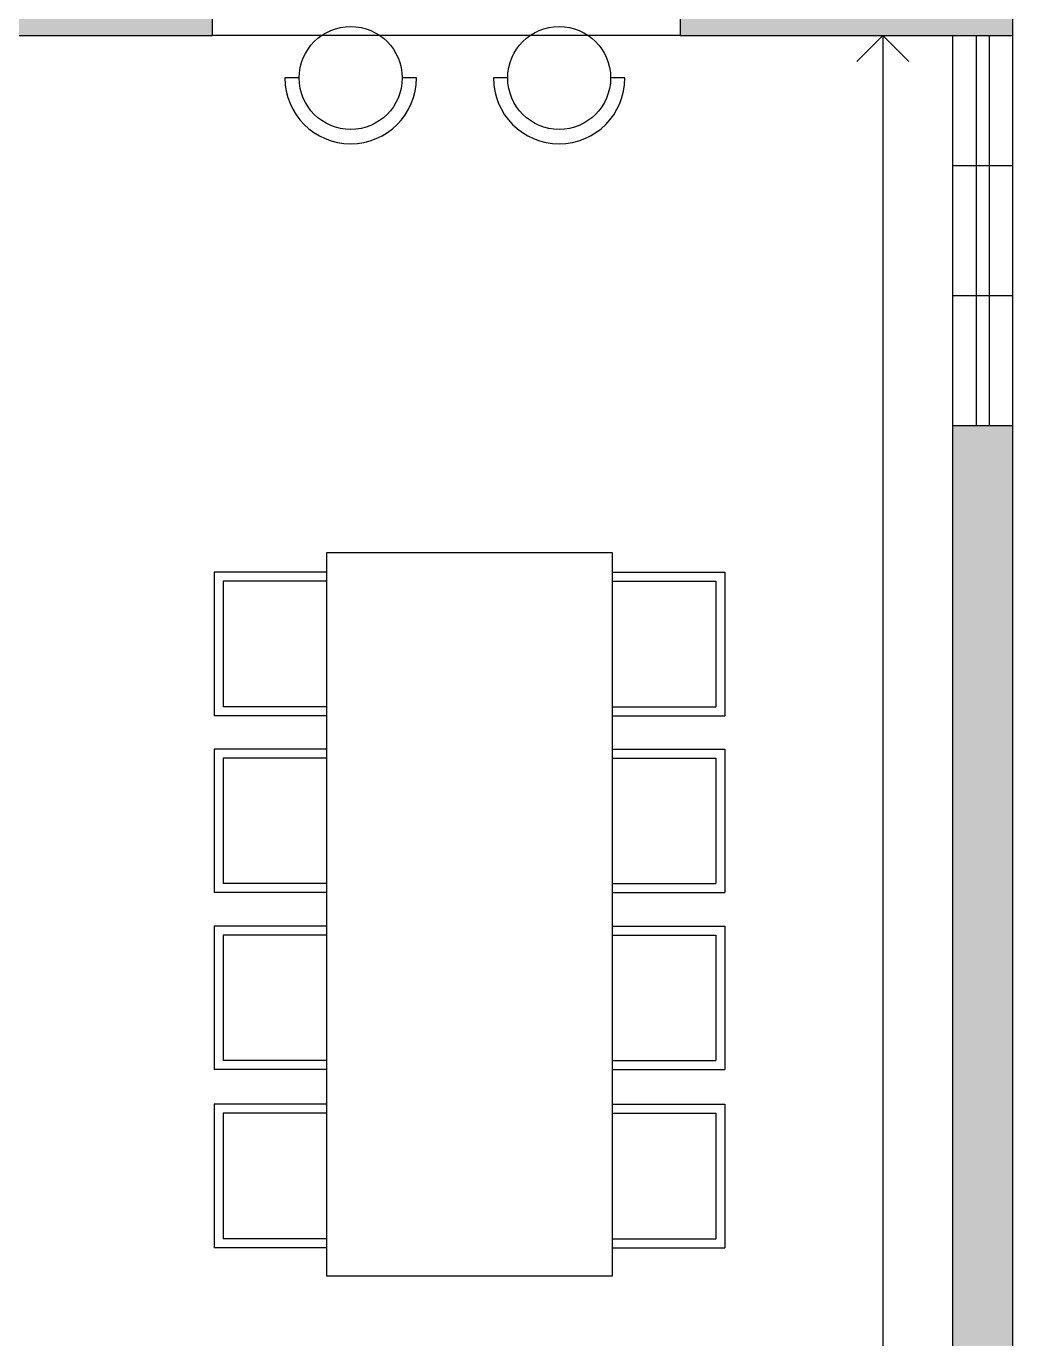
# Model space of a CAD drawing. Header units: inches. Extents: x -706 to 45253, y -3984 to 13819.
# Drawn here: x 21281 to 21660, y 6545 to 7050 of the extents above; entities that cross this region are included whole.
import ezdxf

# ---------------------------------------------------------------- set-up
doc = ezdxf.new("R2010")
doc.units = ezdxf.units.IN
doc.header["$PDMODE"] = 99
doc.header["$PDSIZE"] = 0.2
for name, color, linetype in [('BC-FURNITURE', 8, 'Continuous'), ('BC-Hatch', 8, 'Continuous'), ('BC-WALLS', 1, 'Continuous'), ('BC-WHITECOLOR', 7, 'Continuous')]:
    doc.layers.add(name, color=color, linetype=linetype)
doc.styles.add('BC-1IN100-1', font='FreeSans.ttf', dxfattribs={"height": 20})
doc.dimstyles.new('BC-1IN100-1', dxfattribs={"dimtxt": 20, "dimasz": 20, "dimexe": 0.18, "dimexo": 0.0625, "dimgap": 1, "dimtad": 0, "dimtoh": 1, "dimdec": 1, "dimzin": 12, "dimdsep": 46, "dimtxsty": 'BC-1IN100-1', "dimblk": 'OPEN90', "dimcen": 0.09, "dimse1": 1, "dimse2": 1, "dimclrd": 256, "dimclre": 256, "dimclrt": 7, "dimadec": 0, "dimazin": 0, "dimtfac": 1, "dimtdec": 1, "dimtofl": 0, "dimtmove": 1, "dimatfit": 3, "dimldrblk": 'OPEN90', "dimfxl": 0, "dimtolj": 1, "dimtzin": 0, "dimlwd": -1, "dimarcsym": 0})

# ---------------------------------------------------------------- blocks, each defined once
blk = doc.blocks.new('_Open90')
at = {"color": 0, "linetype": 'ByBlock', "lineweight": -2}
for p, q in [((-0.5, 0.5), (0, 0)), ((0, 0), (-1, 0)), ((0, 0), (-0.5, -0.5))]:
    blk.add_line(p, q, dxfattribs=at)
blk = doc.blocks.new('*D523')
at = {"layer": 'BC-Hatch'}
for p, q in [((1303.09, 1851), (1303.09, 1299.49)), ((1303.09, 689), (1303.09, 1240.51))]:
    blk.add_line(p, q, dxfattribs=at)
at = {"layer": 'Defpoints', "color": 0}
for p in [(1330.02, 1871), (1303.09, 669), (1330.02, 669)]:
    blk.add_point(p, dxfattribs=at)
at = {"layer": 'BC-Hatch', "xscale": 20, "yscale": 20, "zscale": 20}
for p, rotation in [((1303.09, 1871), 90), ((1303.09, 669), 270)]:
    blk.add_blockref('_Open90', p, dxfattribs=dict(at, rotation=rotation))
at = {"layer": 'BC-Hatch', "color": 7, "insert": (1303.09, 1270), "char_height": 20, "attachment_point": 5, "rotation": 90, "style": 'BC-1IN100-1'}
blk.add_mtext('\\A1;1202', dxfattribs=at)
blk = doc.blocks.new('A$C11B53B6C')
at = {"layer": 'BC-FURNITURE'}
for p, q in [((25.3, 45.1), (25.3, 50.6)), ((25.3, 0), (25.3, 5.5))]:
    blk.add_line(p, q, dxfattribs=at)
blk.add_circle((25.3, 25.3), 19.8, dxfattribs=at)
blk.add_arc((25.3, 25.3), 25.3, 90, 270, dxfattribs=at)
blk = doc.blocks.new('A$C593863391')
at = {"layer": 'BC-Hatch'}
h = blk.add_hatch(color=16, dxfattribs=at)
h.paths.add_polyline_path([(1353.02, 2164), (1353.02, 2510), (1241.52, 2510), (1241.52, 2487), (1330.02, 2487), (1330.02, 2247), (1030.02, 2247), (1030.02, 2224), (1330.02, 2224), (1330.02, 2164)])
h.paths.add_polyline_path([(940.02, 2224), (940.02, 2510), (917.02, 2510), (917.02, 2224)])
h.paths.add_polyline_path([(940.02, 2044), (940.02, 2067), (917.02, 2067), (917.02, 2044)])
h.paths.add_polyline_path([(1045.02, 1871), (1045.02, 1894), (940.02, 1894), (940.02, 1954), (917.02, 1954), (917.02, 1871)])
h.paths.add_polyline_path([(1353.02, 1871), (1353.02, 1954), (1330.02, 1954), (1330.02, 1894), (1225.02, 1894), (1225.02, 1871), (1330.02, 1871)])
h.paths.add_polyline_path([(1353.02, 1999), (1353.02, 2119), (1330.02, 2119), (1330.02, 1999)])
h.paths.add_polyline_path([(1353.02, 1345), (1353.02, 1721), (1330.02, 1721), (1330.02, 1345)])
h.paths.add_polyline_path([(940.02, 1356.5, 1), (917.02, 1356.5, 1)])
h.paths.add_polyline_path([(917.02, 1709.5, 1), (940.02, 1709.5, 1)])
h.paths.add_polyline_path([(707.02, 1623), (707.02, 1721), (684.02, 1721), (684.02, 1711), (684.02, 1623)])
h.paths.add_polyline_path([(707.02, 1422.64), (707.02, 1473), (684.02, 1473), (684.02, 1368), (294.02, 1368), (294.02, 1448), (271.02, 1448), (271.02, 1345), (707.02, 1345), (707.02, 1411.63), (701.43, 1410.78), (707.02, 1411.78), (707.02, 1422.42), (689.98, 1423.03)])
h.paths.add_polyline_path([(594.02, 1698), (594.02, 1711), (594.02, 1721), (294.02, 1721), (294.02, 1751), (271.02, 1751), (271.02, 1648), (294.02, 1648), (294.02, 1709.5), (571.02, 1709.5), (571.02, 1698)])
h.paths.add_polyline_path([(579.02, 1871), (579.02, 1942.5), (684.02, 1942.5), (684.02, 1871), (707.02, 1871), (707.02, 1954), (556.02, 1954), (556.02, 1894), (376, 1894), (376, 1954), (364.5, 1954), (354.5, 1954), (353, 1954), (353, 1894), (23, 1894), (23, 2134), (353, 2134), (353, 2044), (354.5, 2044), (364.5, 2044), (376, 2044), (376, 2134), (556.02, 2134), (556.02, 2074), (579.02, 2074), (579.02, 2157), (294.02, 2157), (294.02, 2247), (271.02, 2247), (271.02, 2157), (0, 2157), (0, 1871), (271.02, 1871), (271.02, 1841), (294.02, 1841), (294.02, 1871), (534.02, 1871), (534.02, 1811), (534.76, 1811), (544.76, 1811), (545.52, 1811), (545.52, 1871)])
h.paths.add_polyline_path([(707.02, 2044), (707.02, 2510), (589.02, 2510), (589.02, 2487), (684.02, 2487), (684.02, 2044)])
h.paths.add_polyline_path([(389.02, 2487), (389.02, 2510), (271.02, 2510), (271.02, 2397), (294.02, 2397), (294.02, 2487)])
h.paths.add_polyline_path([(294.02, 1230), (294.02, 1310), (271.02, 1310), (271.02, 1230)])
h.paths.add_polyline_path([(1141.52, 2487), (1141.52, 2510), (1030.02, 2510), (1030.02, 2487)], flags=16)
for p, q in [((1330.02, 1721), (1330.02, 1871)), ((1339.02, 1721), (1339.02, 1871)), ((1344.02, 1721), (1344.02, 1871)), ((1353.02, 1721), (1353.02, 1871)), ((1330.02, 1821), (1353.02, 1821)), ((1330.02, 1771), (1353.02, 1771))]:
    blk.add_line(p, q)
at = {"layer": 'BC-Hatch', "linetype": 'Continuous'}
for p, q in [((1089.07, 1664.58), (1045.83, 1664.58)), ((1045.83, 1664.58), (1045.83, 1609.4)), ((1089.07, 1661.13), (1049.28, 1661.13)), ((1049.28, 1661.13), (1049.28, 1612.85)), ((1199.07, 1664.58), (1242.3, 1664.58)), ((1199.07, 1661.13), (1238.86, 1661.13)), ((1238.86, 1661.13), (1238.86, 1612.85)), ((1242.3, 1664.58), (1242.3, 1609.4)), ((1089.07, 1612.85), (1049.28, 1612.85)), ((1199.07, 1612.85), (1238.86, 1612.85)), ((1089.07, 1609.4), (1045.83, 1609.4)), ((1199.07, 1609.4), (1242.3, 1609.4)), ((1089.07, 1596.53), (1045.83, 1596.53)), ((1045.83, 1596.53), (1045.83, 1541.36)), ((1199.07, 1596.53), (1242.3, 1596.53)), ((1242.3, 1596.53), (1242.3, 1541.36)), ((1089.07, 1593.08), (1049.28, 1593.08)), ((1049.28, 1593.08), (1049.28, 1544.81)), ((1199.07, 1593.08), (1238.86, 1593.08)), ((1238.86, 1593.08), (1238.86, 1544.81)), ((1089.07, 1541.36), (1045.83, 1541.36)), ((1089.07, 1544.81), (1049.28, 1544.81)), ((1199.07, 1544.81), (1238.86, 1544.81)), ((1199.07, 1541.36), (1242.3, 1541.36)), ((1089.07, 1528.49), (1045.83, 1528.49)), ((1045.83, 1528.49), (1045.83, 1473.31)), ((1089.07, 1525.04), (1049.28, 1525.04)), ((1049.28, 1525.04), (1049.28, 1476.76)), ((1199.07, 1528.49), (1242.3, 1528.49)), ((1199.07, 1525.04), (1238.86, 1525.04)), ((1238.86, 1525.04), (1238.86, 1476.76)), ((1242.3, 1528.49), (1242.3, 1473.31)), ((1089.07, 1476.76), (1049.28, 1476.76)), ((1199.07, 1476.76), (1238.86, 1476.76)), ((1089.07, 1473.31), (1045.83, 1473.31)), ((1199.07, 1473.31), (1242.3, 1473.31)), ((1089.07, 1459.96), (1045.83, 1459.96)), ((1045.83, 1459.96), (1045.83, 1404.78)), ((1199.07, 1459.96), (1242.3, 1459.96)), ((1242.3, 1459.96), (1242.3, 1404.78)), ((1089.07, 1456.51), (1049.28, 1456.51)), ((1049.28, 1456.51), (1049.28, 1408.23)), ((1199.07, 1456.51), (1238.86, 1456.51)), ((1238.86, 1456.51), (1238.86, 1408.23)), ((1089.07, 1404.78), (1045.83, 1404.78)), ((1089.07, 1408.23), (1049.28, 1408.23)), ((1199.07, 1408.23), (1238.86, 1408.23)), ((1199.07, 1404.78), (1242.3, 1404.78))]:
    blk.add_line(p, q, dxfattribs=at)
blk.add_lwpolyline([(1089.07, 1393.98), (1199.07, 1393.98), (1199.07, 1672.02), (1089.07, 1672.02)], close=True, dxfattribs=at)
at = {"layer": 'BC-WALLS'}
for p, q in [((1353.02, 1871), (1353.02, 1954)), ((1045.02, 1894), (1045.02, 1871)), ((1225.02, 1894), (1225.02, 1871)), ((917.02, 1871), (1045.02, 1871)), ((1225.02, 1871), (1330.02, 1871)), ((1330.02, 1871), (1353.02, 1871)), ((1330.02, 1871), (1330.02, 1871)), ((1330.02, 1721), (1353.02, 1721)), ((1330.02, 1345), (1330.02, 1721)), ((1353.02, 1345), (1353.02, 1721))]:
    blk.add_line(p, q, dxfattribs=at)
at = {"layer": 'BC-WHITECOLOR'}
blk.add_line((1225.02, 1871), (1045.02, 1871), dxfattribs=at)
at = {"rotation": 90}
for p in [(1123.64, 1829.42), (1203.83, 1829.42)]:
    blk.add_blockref('A$C11B53B6C', p, dxfattribs=at)
at = {"layer": 'BC-Hatch'}
dim = blk.add_linear_dim(base=(1303.09, 669), p1=(1330.02, 1871), p2=(1330.02, 669), angle=90, dimstyle='BC-1IN100-1', dxfattribs=at)
dim.commit()
dim.dimension.update_dxf_attribs({"geometry": '*D523', "text_midpoint": (1303.09, 1270)})

msp = doc.modelspace()

# ---------------------------------------------------------------- block references
at = {"layer": 'BC-WHITECOLOR'}
msp.add_blockref('A$C593863391', (20307.13, 5175.27), dxfattribs=at)

doc.saveas('drawing.dxf')
